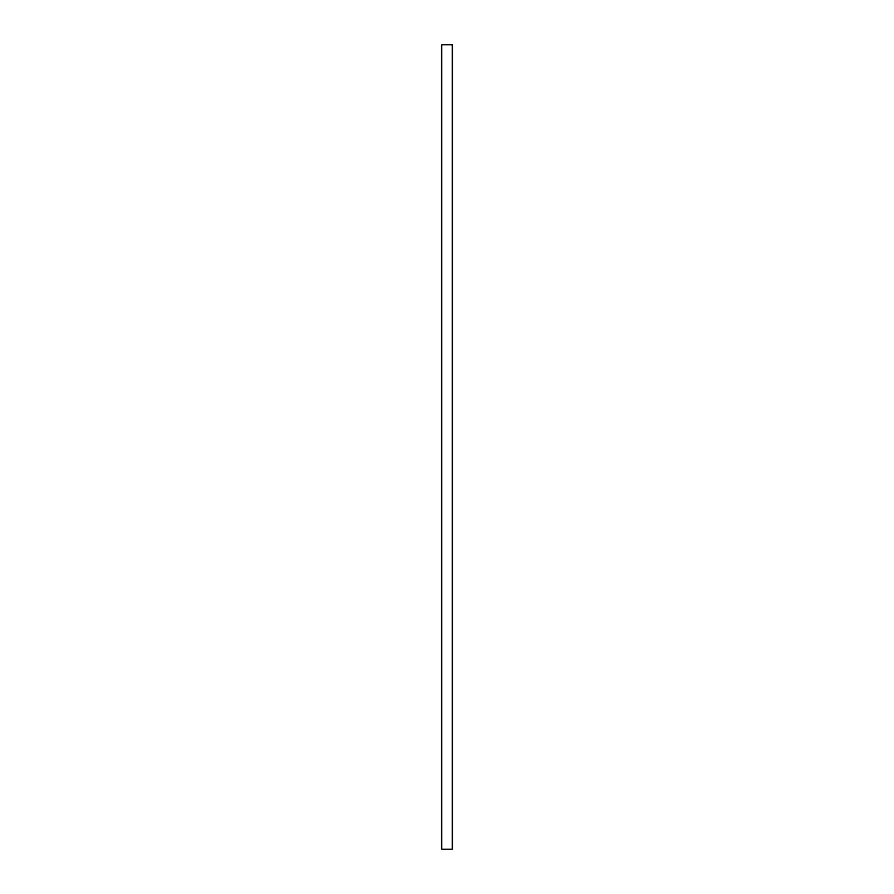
<?xml version="1.0" encoding="UTF-8"?>
<svg xmlns="http://www.w3.org/2000/svg" width="894" height="894" viewBox="0 0 894 894"><rect width="100%" height="100%" fill="white"/><g stroke="black" fill="none" stroke-linecap="round" stroke-linejoin="round"><path stroke-width="1.34" d="M452.364 44.7L441.636 44.7L441.636 849.3L452.364 849.3L452.364 44.7"/></g></svg>
